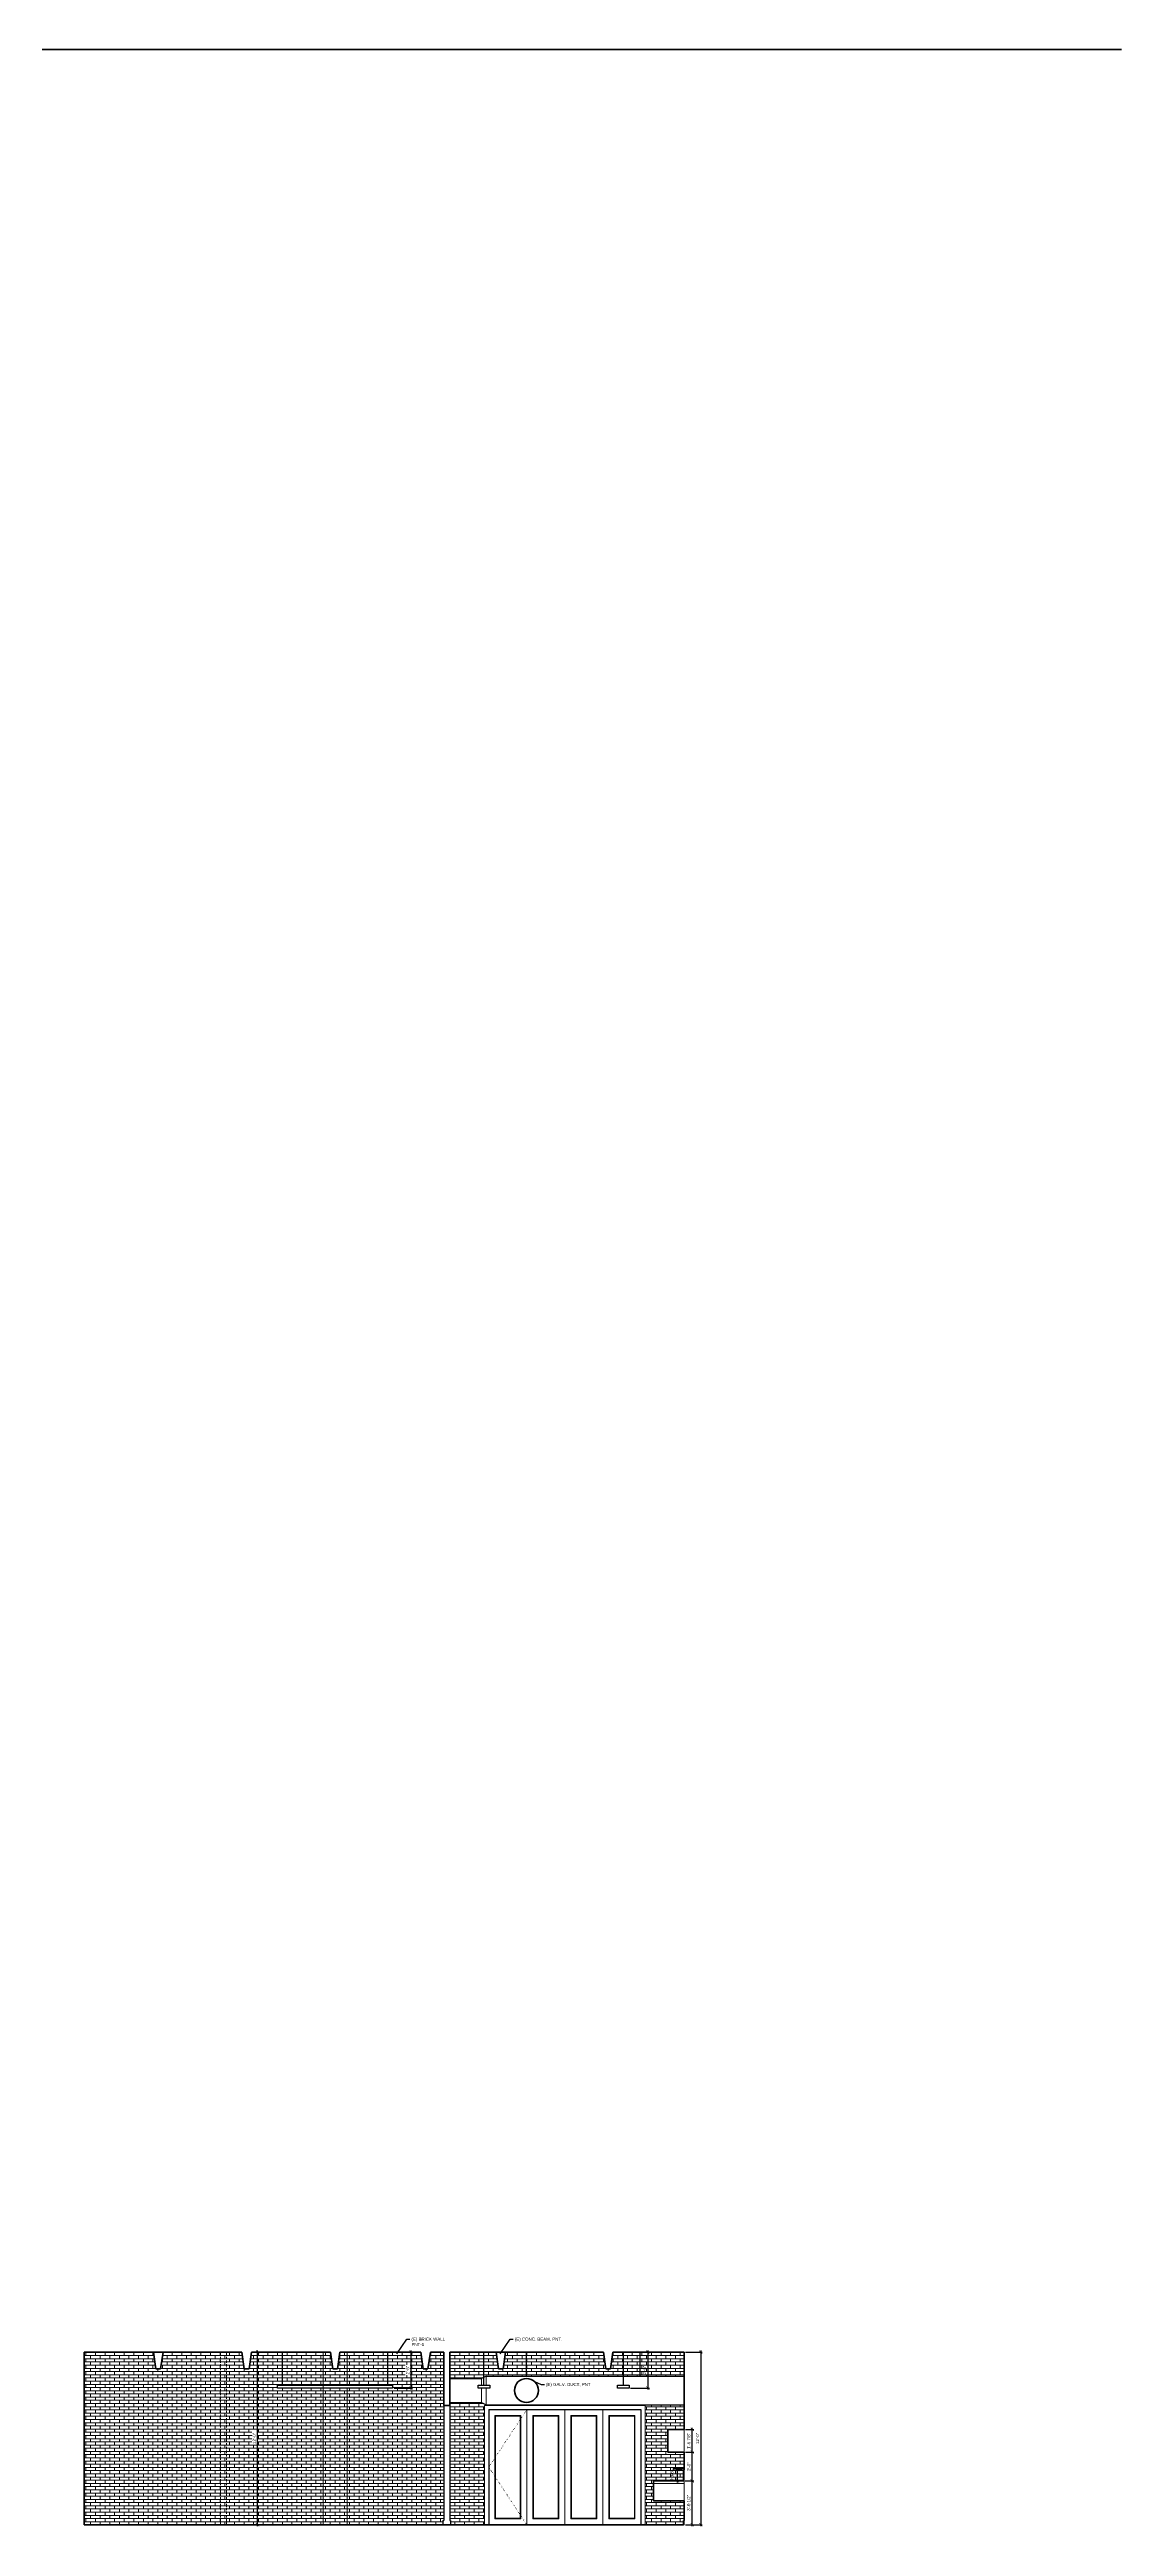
# Model space of a CAD drawing. Header units: inches. Extents: x -3027 to 6920, y -6604 to 320.
# Drawn here: x 3963 to 4858, y -5401 to -3335 of the extents above; entities that cross this region are included whole.
import ezdxf
from ezdxf import colors
from ezdxf.entities.mleader import LeaderData, LeaderLine
from ezdxf.math import Vec2, Vec3

# ---------------------------------------------------------------- set-up
doc = ezdxf.new("R2010")
doc.units = ezdxf.units.IN
doc.header["$LTSCALE"] = 4
doc.header["$MEASUREMENT"] = 0
doc.header["$PDMODE"] = 35
doc.header["$PDSIZE"] = -5
doc.linetypes.add('DASHED', pattern=[0.75, 0.5, -0.25])
doc.linetypes.add('DOT', pattern=[0.25, 0, -0.25])
doc.layers.get('0').update_dxf_attribs({"linetype": 'CONTINUOUS'})
doc.layers.get('Defpoints').update_dxf_attribs({"linetype": 'CONTINUOUS'})
for name, color, linetype, lineweight in [('A-ELEV-2', 5, 'CONTINUOUS', 25), ('A-ELEV-3', 8, 'CONTINUOUS', 15), ('A-ELEV-BYND', 9, 'DASHED', 9), ('A-ELEV-CUT', 3, 'CONTINUOUS', 50), ('A-ELEV-GHOST', 8, 'DOT', 15), ('A-ELEV-HTCH', 40, 'CONTINUOUS', 9), ('A-NOTE-DIM', 8, 'CONTINUOUS', 15), ('A-NOTE-REF', 8, 'CONTINUOUS', 15)]:
    doc.layers.add(name, color=color, linetype=linetype, lineweight=lineweight)
doc.layers.add('A-NOTE-DIM-3_8', color=8, linetype='CONTINUOUS')
doc.styles.add('3_8SM', font='swisse.ttf', dxfattribs={"width": 0.9, "height": 2.666667})
doc.styles.add('ANNOT-SM', font='swisse.ttf', dxfattribs={"width": 0.9, "height": 0.078125})
doc.dimstyles.new('DIM3_8', dxfattribs={"dimtxt": 2.666667, "dimasz": 2.666667, "dimexe": 1.333333, "dimexo": 1.333333, "dimgap": 1.333333, "dimtad": 1, "dimdec": 4, "dimzin": 11, "dimdsep": 46, "dimlunit": 4, "dimtxsty": '3_8SM', "dimblk": 'ARCHTICK', "dimblk1": 'ARCHTICK', "dimblk2": 'ARCHTICK', "dimsah": 1, "dimcen": 2.666667, "dimdle": 1.333333, "dimclrd": 8, "dimclre": 8, "dimclrt": 8, "dimadec": 0, "dimazin": 0, "dimtfac": 4, "dimtdec": 4, "dimtofl": 0, "dimtmove": 2, "dimatfit": 3, "dimfxl": 1, "dimfrac": 2, "dimtzin": 0, "dimarcsym": 0})
doc.dimstyles.new('DIM3_8$7', dxfattribs={"dimtxt": 2.666667, "dimasz": 2.666667, "dimexe": 1.333333, "dimexo": 1.333333, "dimgap": 1.333333, "dimtad": 0, "dimdec": 4, "dimzin": 11, "dimdsep": 46, "dimlunit": 4, "dimtxsty": '3_8SM', "dimblk": 'ARCHTICK', "dimcen": 2.666667, "dimdle": 1.333333, "dimclrd": 8, "dimclre": 8, "dimclrt": 8, "dimadec": 0, "dimazin": 0, "dimtfac": 4, "dimtdec": 4, "dimtofl": 0, "dimtmove": 1, "dimatfit": 3, "dimfxl": 1, "dimfrac": 2, "dimtzin": 0, "dimarcsym": 0})
pattern_1 = [(0, (4001.7444, -4314.7728), (0, 2.667), []), (90, (4001.7444, -4314.7728), (-4, 2.667), [2.667, -2.667])]

# ---------------------------------------------------------------- blocks, each defined once
blk = doc.blocks.new('A$C6AF20732')
at = {"layer": 'A-ELEV-CUT'}
for p, q in [((-2, -14), (-4, 0)), ((-2, -14), (2, -14)), ((2, -14), (4, 0))]:
    blk.add_line(p, q, dxfattribs=at)
blk = doc.blocks.new('_ARCHTICK')
at = {"color": 0, "linetype": 'ByBlock', "const_width": 0.15}
blk.add_lwpolyline([(-0.5, -0.5), (0.5, 0.5)], dxfattribs=at)
blk = doc.blocks.new('*D107')
at = {"layer": 'A-NOTE-DIM', "color": 8, "lineweight": -2, "transparency": 16777216}
for p, q in [((4493.8, -5363.5), (4501.1, -5363.5)), ((4499.8, -5401.3), (4499.8, -5362.2)), ((4494.3, -5400), (4501.1, -5400))]:
    blk.add_line(p, q, dxfattribs=at)
at = {"layer": 'Defpoints', "color": 0, "transparency": 16777216}
for p in [(4492.5, -5363.5), (4499.8, -5363.5), (4493, -5400)]:
    blk.add_point(p, dxfattribs=at)
at = {"layer": 'A-NOTE-DIM', "color": 8, "lineweight": -2, "transparency": 16777216, "xscale": 2.666666666666667, "yscale": 2.666666666666667, "zscale": 2.666666666666667}
for p, rotation in [((4499.8, -5363.5), 90), ((4499.8, -5400), 270)]:
    blk.add_blockref('_ARCHTICK', p, dxfattribs=dict(at, rotation=rotation))
at = {"layer": 'A-NOTE-DIM', "color": 8, "transparency": 16777216, "insert": (4496.9, -5381.7), "char_height": 2.67, "attachment_point": 5, "rotation": 90, "style": '3_8SM'}
blk.add_mtext('3\'-0 1/2" ', dxfattribs=at)
blk = doc.blocks.new('*D108')
at = {"layer": 'A-NOTE-DIM', "color": 8, "lineweight": -2, "transparency": 16777216}
for p, q in [((4494.3, -5339.5), (4501.1, -5339.5)), ((4499.8, -5364.8), (4499.8, -5338.2)), ((4493.8, -5363.5), (4501.1, -5363.5))]:
    blk.add_line(p, q, dxfattribs=at)
at = {"layer": 'Defpoints', "color": 0, "transparency": 16777216}
for p in [(4493, -5339.5), (4499.8, -5339.5), (4492.5, -5363.5)]:
    blk.add_point(p, dxfattribs=at)
at = {"layer": 'A-NOTE-DIM', "color": 8, "lineweight": -2, "transparency": 16777216, "xscale": 2.666666666666667, "yscale": 2.666666666666667, "zscale": 2.666666666666667}
for p, rotation in [((4499.8, -5339.5), 90), ((4499.8, -5363.5), 270)]:
    blk.add_blockref('_ARCHTICK', p, dxfattribs=dict(at, rotation=rotation))
at = {"layer": 'A-NOTE-DIM', "color": 8, "transparency": 16777216, "insert": (4497.1, -5351.5), "char_height": 2.67, "attachment_point": 5, "rotation": 90, "style": '3_8SM'}
blk.add_mtext('2\'-0" ', dxfattribs=at)
blk = doc.blocks.new('*D109')
at = {"layer": 'A-NOTE-DIM', "color": 8, "lineweight": -2, "transparency": 16777216}
for p, q in [((4494.3, -5320.6), (4501.1, -5320.6)), ((4499.8, -5340.8), (4499.8, -5319.3)), ((4494.3, -5339.5), (4501.1, -5339.5))]:
    blk.add_line(p, q, dxfattribs=at)
at = {"layer": 'Defpoints', "color": 0, "transparency": 16777216}
for p in [(4493, -5320.6), (4499.8, -5320.6), (4493, -5339.5)]:
    blk.add_point(p, dxfattribs=at)
at = {"layer": 'A-NOTE-DIM', "color": 8, "lineweight": -2, "transparency": 16777216, "xscale": 2.666666666666667, "yscale": 2.666666666666667, "zscale": 2.666666666666667}
for p, rotation in [((4499.8, -5320.6), 90), ((4499.8, -5339.5), 270)]:
    blk.add_blockref('_ARCHTICK', p, dxfattribs=dict(at, rotation=rotation))
at = {"layer": 'A-NOTE-DIM', "color": 8, "transparency": 16777216, "insert": (4496.9, -5330.1), "char_height": 2.67, "attachment_point": 5, "rotation": 90, "style": '3_8SM'}
blk.add_mtext('1\'-6 7/8" ', dxfattribs=at)
blk = doc.blocks.new('*D110')
at = {"layer": 'A-NOTE-DIM', "color": 8, "lineweight": -2, "transparency": 16777216}
for p, q in [((4491.2, -5354.1), (4486.3, -5354.1)), ((4491.2, -5363.5), (4486.3, -5363.5)), ((4487.6, -5364.8), (4487.6, -5352.8))]:
    blk.add_line(p, q, dxfattribs=at)
at = {"layer": 'Defpoints', "color": 0, "transparency": 16777216}
for p in [(4487.6, -5354.1), (4492.5, -5354.1), (4492.5, -5363.5)]:
    blk.add_point(p, dxfattribs=at)
at = {"layer": 'A-NOTE-DIM', "color": 8, "lineweight": -2, "transparency": 16777216, "xscale": 2.666666666666667, "yscale": 2.666666666666667, "zscale": 2.666666666666667}
for p, rotation in [((4487.6, -5354.1), 90), ((4487.6, -5363.5), 270)]:
    blk.add_blockref('_ARCHTICK', p, dxfattribs=dict(at, rotation=rotation))
at = {"layer": 'A-NOTE-DIM', "color": 8, "transparency": 16777216, "insert": (4482.7, -5358.8), "char_height": 2.67, "attachment_point": 5, "rotation": 90, "style": '3_8SM'}
blk.add_mtext('9 3/8" ', dxfattribs=at)
blk = doc.blocks.new('*D111')
at = {"layer": 'A-NOTE-DIM', "color": 8, "lineweight": -2, "transparency": 16777216}
for p, q in [((4142.4, -5256), (4135.7, -5256)), ((4137, -5401.3), (4137, -5254.7)), ((4137.9, -5400), (4138.4, -5400))]:
    blk.add_line(p, q, dxfattribs=at)
at = {"layer": 'Defpoints', "color": 0, "transparency": 16777216}
for p in [(4137, -5256), (4143.7, -5256), (4136.6, -5400)]:
    blk.add_point(p, dxfattribs=at)
at = {"layer": 'A-NOTE-DIM', "color": 8, "lineweight": -2, "transparency": 16777216, "xscale": 2.666666666666667, "yscale": 2.666666666666667, "zscale": 2.666666666666667}
for p, rotation in [((4137, -5256), 90), ((4137, -5400), 270)]:
    blk.add_blockref('_ARCHTICK', p, dxfattribs=dict(at, rotation=rotation))
at = {"layer": 'A-NOTE-DIM', "color": 8, "transparency": 16777216, "insert": (4134.3, -5328), "char_height": 2.67, "attachment_point": 5, "rotation": 90, "style": '3_8SM'}
blk.add_mtext('12\'-0" ', dxfattribs=at)
blk = doc.blocks.new('*D112')
at = {"layer": 'A-NOTE-DIM', "color": 8, "lineweight": -2, "transparency": 16777216}
for p, q in [((4247.1, -5256), (4266.3, -5256)), ((4265, -5254.7), (4265, -5287.3)), ((4251.1, -5286), (4266.3, -5286))]:
    blk.add_line(p, q, dxfattribs=at)
at = {"layer": 'Defpoints', "color": 0, "transparency": 16777216}
for p in [(4245.8, -5256), (4249.8, -5286), (4265, -5286)]:
    blk.add_point(p, dxfattribs=at)
at = {"layer": 'A-NOTE-DIM', "color": 8, "lineweight": -2, "transparency": 16777216, "xscale": 2.666666666666667, "yscale": 2.666666666666667, "zscale": 2.666666666666667}
for p, rotation in [((4265, -5256), 90), ((4265, -5286), 270)]:
    blk.add_blockref('_ARCHTICK', p, dxfattribs=dict(at, rotation=rotation))
at = {"layer": 'A-NOTE-DIM', "color": 8, "transparency": 16777216, "insert": (4262.3, -5271), "char_height": 2.67, "attachment_point": 5, "rotation": 90, "style": '3_8SM'}
blk.add_mtext('2\'-6" ', dxfattribs=at)
blk = doc.blocks.new('*D113')
at = {"layer": 'A-NOTE-DIM', "color": 8, "lineweight": -2, "transparency": 16777216}
for p, q in [((4443.7, -5256), (4464.1, -5256)), ((4462.7, -5254.7), (4462.7, -5287.3)), ((4448.4, -5286), (4464.1, -5286))]:
    blk.add_line(p, q, dxfattribs=at)
at = {"layer": 'Defpoints', "color": 0, "transparency": 16777216}
for p in [(4442.3, -5256), (4447.1, -5286), (4462.7, -5286)]:
    blk.add_point(p, dxfattribs=at)
at = {"layer": 'A-NOTE-DIM', "color": 8, "lineweight": -2, "transparency": 16777216, "xscale": 2.666666666666667, "yscale": 2.666666666666667, "zscale": 2.666666666666667}
for p, rotation in [((4462.7, -5256), 90), ((4462.7, -5286), 270)]:
    blk.add_blockref('_ARCHTICK', p, dxfattribs=dict(at, rotation=rotation))
at = {"layer": 'A-NOTE-DIM', "color": 8, "transparency": 16777216, "insert": (4460, -5271), "char_height": 2.67, "attachment_point": 5, "rotation": 90, "style": '3_8SM'}
blk.add_mtext('2\'-6" ', dxfattribs=at)
blk = doc.blocks.new('*D114')
at = {"layer": 'A-NOTE-DIM', "color": 8, "lineweight": -2, "transparency": 16777216}
for p, q in [((4494.3, -5256), (4508.2, -5256)), ((4506.9, -5254.7), (4506.9, -5401.3)), ((4495.7, -5400), (4508.2, -5400))]:
    blk.add_line(p, q, dxfattribs=at)
at = {"layer": 'Defpoints', "color": 0, "transparency": 16777216}
for p in [(4493, -5256), (4494.3, -5400), (4506.9, -5400)]:
    blk.add_point(p, dxfattribs=at)
at = {"layer": 'A-NOTE-DIM', "color": 8, "lineweight": -2, "transparency": 16777216, "xscale": 2.666666666666667, "yscale": 2.666666666666667, "zscale": 2.666666666666667}
for p, rotation in [((4506.9, -5256), 90), ((4506.9, -5400), 270)]:
    blk.add_blockref('_ARCHTICK', p, dxfattribs=dict(at, rotation=rotation))
at = {"layer": 'A-NOTE-DIM', "color": 8, "transparency": 16777216, "insert": (4504.2, -5328), "char_height": 2.67, "attachment_point": 5, "rotation": 90, "style": '3_8SM'}
blk.add_mtext('12\'-0" ', dxfattribs=at)

msp = doc.modelspace()

# ---------------------------------------------------------------- hatches: boundary and pattern name
at = {"layer": 'A-ELEV-HTCH'}
h = msp.add_hatch(dxfattribs=at)
h.set_pattern_fill('AR-BRSTD', color=256, style=0)
h.set_pattern_definition(pattern_1)
h.paths.add_polyline_path([(4292.45203, -5300), (4292.45203, -5256), (4281.27406, -5256), (4279.27406, -5270), (4275.27406, -5270), (4273.27406, -5256), (4245.79256, -5256), (4245.79256, -5283.5), (4249.79256, -5283.5), (4249.79256, -5286), (4191.79256, -5286), (4191.79256, -5400), (4291.70203, -5400), (4291.70203, -5396.5), (4292.45203, -5396.5)])
h.paths.add_polyline_path([(4211.79256, -5256), (4205.79256, -5256), (4203.79256, -5270), (4199.79256, -5270), (4197.79256, -5256), (4191.79256, -5256), (4191.79256, -5283.5), (4211.79256, -5283.5)], flags=17)
h.paths.add_polyline_path([(4191.79256, -5286), (4153.79256, -5286), (4153.79256, -5283.5), (4157.79256, -5283.5), (4157.79256, -5256), (4131.97072, -5256), (4129.97072, -5270), (4125.97072, -5270), (4123.97072, -5256), (4111.13309, -5256), (4111.13309, -5400), (4191.79256, -5400)])
h.paths.add_polyline_path([(4106.13309, -5256), (4058.14889, -5256), (4056.14889, -5270), (4053.45203, -5270), (4053.45203, -5283.5), (4058.20203, -5283.5), (4058.20203, -5283.79357), (4048.70203, -5283.79357), (4048.70203, -5283.5), (4053.45203, -5283.5), (4053.45203, -5270), (4052.14889, -5270), (4050.14889, -5256), (3992.45203, -5256), (3992.45203, -5400), (4106.13309, -5400)])
h.paths.add_polyline_path([(4111.13309, -5256), (4106.13309, -5256), (4106.13309, -5400), (4111.13309, -5400)])
h.paths.add_polyline_path([(4260.21414, -5275.2618), (4260.21414, -5266.7382), (4264.28807, -5266.7382), (4264.28807, -5275.2618)], flags=16)
h.paths.add_polyline_path([(4132.30415, -5333.28005), (4132.30415, -5322.71995), (4136.37447, -5322.71995), (4136.37447, -5333.28005)], flags=16)
h = msp.add_hatch(dxfattribs=at)
h.set_pattern_fill('AR-BRSTD', color=256, style=0)
h.set_pattern_definition(pattern_1)
h.paths.add_polyline_path([(4191.79256, -5256), (4157.79256, -5256), (4157.79256, -5283.5), (4191.79256, -5283.5)])
h.paths.add_polyline_path([(4245.79256, -5256), (4211.79256, -5256), (4211.79256, -5283.5), (4245.79256, -5283.5)])
h = msp.add_hatch(dxfattribs=at)
h.set_pattern_fill('AR-BRSTD', color=256, style=0)
h.set_pattern_definition(pattern_1)
h.paths.add_polyline_path([(4326.01846, -5256), (4297.45203, -5256), (4297.45203, -5278), (4323.93171, -5278), (4326.01846, -5276.95662)])
h.paths.add_polyline_path([(4361.45726, -5256), (4344.05259, -5256), (4342.05259, -5270), (4338.05259, -5270), (4336.05259, -5256), (4326.01846, -5256), (4326.01846, -5276.95662), (4327.93171, -5276), (4361.45726, -5276)])
h.paths.add_polyline_path([(4425.62367, -5256), (4361.45726, -5256), (4361.45726, -5276), (4442.32215, -5276), (4442.32215, -5256), (4433.62367, -5256), (4431.62367, -5270), (4427.62367, -5270)])
h.paths.add_polyline_path([(4493, -5256), (4456.29962, -5256), (4456.29962, -5276), (4493, -5276)])
h.paths.add_polyline_path([(4456.29962, -5256), (4442.32215, -5256), (4442.32215, -5276), (4456.29962, -5276)])
h.paths.add_polyline_path([(4493, -5300), (4327.93171, -5300), (4323.93171, -5298), (4322.01846, -5298), (4297.45203, -5298), (4297.45203, -5300.5), (4297.45203, -5396.5), (4297.95203, -5396.5), (4297.95203, -5400), (4326.5, -5400), (4326.5, -5300.5), (4460.5, -5300.5), (4460.5, -5400), (4492.5, -5400), (4492.5, -5396.5), (4493, -5396.5), (4493, -5380), (4467.5, -5380), (4467.5, -5365), (4466.5, -5365), (4466.5, -5363.5), (4492.5, -5363.5), (4492.5, -5354.125), (4484, -5354.125), (4484, -5353.125), (4493, -5353.125), (4493, -5339.5), (4479.5, -5339.5), (4479.5, -5320.625), (4493, -5320.625)])
h.paths.add_polyline_path([(4480.53269, -5364.18261), (4480.53269, -5353.44239), (4484.94558, -5353.44239), (4484.94558, -5364.18261)], flags=25)

# ---------------------------------------------------------------- linework, layer by layer
at = {"layer": 'A-ELEV-2'}
for p, q in [((4157.79256, -5284), (4157.79256, -5256)), ((4245.79256, -5284), (4245.79256, -5256)), ((4326.01846, -5283.5), (4326.01846, -5256)), ((4361.45726, -5276), (4361.45726, -5256)), ((4442.32215, -5283.5), (4442.32215, -5256)), ((4456.29962, -5276), (4456.29962, -5256)), ((4297.45203, -5278), (4323.93171, -5278)), ((4327.93171, -5276), (4323.93171, -5278)), ((4327.93171, -5276), (4493, -5276)), ((4292.45203, -5300), (4292.45203, -5396.5)), ((4297.45203, -5298), (4323.93171, -5298)), ((4297.45203, -5300), (4297.45203, -5396.5)), ((4323.93171, -5298), (4327.93171, -5300)), ((4327.93171, -5300), (4493, -5300)), ((4330, -5304), (4330, -5400)), ((4330, -5304), (4457, -5304)), ((4457, -5304), (4457, -5400)), ((4291.70203, -5396.5), (4291.70203, -5400)), ((4291.70203, -5396.5), (4292.45203, -5396.5)), ((4297.45203, -5396.5), (4298.20203, -5396.5)), ((4298.20203, -5396.5), (4298.20203, -5400))]:
    msp.add_line(p, q, dxfattribs=at)
for points in [[(4153.79256, -5283.5), (4249.79256, -5283.5), (4249.79256, -5286), (4153.79256, -5286)], [(4321.26846, -5283.5), (4330.76846, -5283.5), (4330.76846, -5286), (4321.26846, -5286)], [(4437.57215, -5283.5), (4447.07215, -5283.5), (4447.07215, -5286), (4437.57215, -5286)]]:
    msp.add_lwpolyline(points, close=True, dxfattribs=at)
at = {"layer": 'A-ELEV-3'}
for p, q in [((4191.79256, -5256), (4191.79256, -5400)), ((4211.79256, -5256), (4211.79256, -5284)), ((4211.79256, -5286.5), (4211.79256, -5400)), ((4323.93171, -5278), (4323.93171, -5283.5)), ((4323.93171, -5286), (4323.93171, -5298)), ((4327.93171, -5276), (4327.93171, -5283.5)), ((4327.93171, -5286), (4327.93171, -5300)), ((4326.5, -5300.5), (4326.5, -5400)), ((4326.5, -5300.5), (4460.5, -5300.5)), ((4327.93171, -5298), (4327.93171, -5300)), ((4460.5, -5300.5), (4460.5, -5400)), ((4493, -5339.5), (4493, -5320.625)), ((4492.5, -5365.5), (4467.5, -5365.5)), ((4493, -5380), (4493, -5354.125)), ((4297.95203, -5400), (4297.45203, -5400)), ((4492.5, -5400), (4493, -5400)), ((4493, -5396.5), (4493, -5400))]:
    msp.add_line(p, q, dxfattribs=at)
for points in [[(4330, -5304), (4361.75, -5304), (4361.75, -5400), (4330, -5400)], [(4335, -5309), (4356.75, -5309), (4356.75, -5395), (4335, -5395)], [(4335.5, -5309.5), (4356.25, -5309.5), (4356.25, -5394.5), (4335.5, -5394.5)], [(4361.75, -5304), (4393.5, -5304), (4393.5, -5400), (4361.75, -5400)], [(4366.75, -5309), (4388.5, -5309), (4388.5, -5395), (4366.75, -5395)], [(4367.25, -5309.5), (4388, -5309.5), (4388, -5394.5), (4367.25, -5394.5)], [(4393.5, -5304), (4425.25, -5304), (4425.25, -5400), (4393.5, -5400)], [(4398.5, -5309), (4420.25, -5309), (4420.25, -5395), (4398.5, -5395)], [(4399, -5309.5), (4419.75, -5309.5), (4419.75, -5394.5), (4399, -5394.5)], [(4425.25, -5304), (4457, -5304), (4457, -5400), (4425.25, -5400)], [(4430.25, -5309), (4452, -5309), (4452, -5395), (4430.25, -5395)], [(4430.75, -5309.5), (4451.5, -5309.5), (4451.5, -5394.5), (4430.75, -5394.5)], [(4493, -5354.125), (4484, -5354.125), (4484, -5353.125), (4493, -5353.125)]]:
    msp.add_lwpolyline(points, close=True, dxfattribs=at)
at = {"layer": 'A-ELEV-BYND'}
for p, q in [((4106.13309, -5400), (4106.13309, -5256)), ((4111.13309, -5400), (4111.13309, -5256))]:
    msp.add_line(p, q, dxfattribs=at)
at = {"layer": 'A-ELEV-CUT'}
for p, q in [((-1381.1, -3334.85), (4858.025, -3334.85)), ((3992.45203, -5256), (4123.97072, -5256)), ((3992.45203, -5400), (3992.45203, -5256)), ((4131.97072, -5256), (4197.79256, -5256)), ((4205.79256, -5256), (4273.27406, -5256)), ((4281.27406, -5256), (4292.45203, -5256)), ((4292.45203, -5300.5), (4292.45203, -5256)), ((4297.45203, -5300.5), (4297.45203, -5256)), ((4297.45203, -5256), (4367.48217, -5256)), ((4336.05259, -5256), (4297.45203, -5256)), ((4425.62367, -5256), (4344.05259, -5256)), ((4493, -5256), (4433.62367, -5256)), ((4493, -5320.625), (4493, -5256)), ((4297.45203, -5300.5), (4292.45203, -5300.5)), ((4479.5, -5339.5), (4479.5, -5320.625)), ((4493, -5320.625), (4479.5, -5320.625)), ((4493, -5339.5), (4479.5, -5339.5)), ((4493, -5354.125), (4493, -5339.5)), ((4467.5, -5380), (4467.5, -5363.5)), ((4492.5, -5363.5), (4467.5, -5363.5)), ((4492.5, -5363.5), (4492.5, -5354.125)), ((4493, -5354.125), (4492.5, -5354.125)), ((4493, -5380), (4467.5, -5380)), ((4493, -5396.5), (4493, -5380)), ((4297.95203, -5400), (3992.45203, -5400)), ((4492.5, -5400), (4297.95203, -5400)), ((4493, -5396.5), (4492.5, -5396.5)), ((4492.5, -5400), (4492.5, -5396.5))]:
    msp.add_line(p, q, dxfattribs=at)
msp.add_circle((4361.45726, -5288), 10, dxfattribs=at)
at = {"layer": 'A-ELEV-GHOST'}
msp.add_lwpolyline([(4361.75, -5304), (4330, -5352), (4361.75, -5400)], dxfattribs=at)

# ---------------------------------------------------------------- block references
at = {"layer": 'A-ELEV-CUT', "xscale": -1}
for p in [(4054.14889, -5256), (4127.97072, -5256), (4201.79256, -5256), (4340.05259, -5256), (4429.62367, -5256)]:
    msp.add_blockref('A$C6AF20732', p, dxfattribs=at)
at = {"layer": 'A-ELEV-CUT'}
msp.add_blockref('A$C6AF20732', (4277.27406, -5256), dxfattribs=at)

# ---------------------------------------------------------------- texts
at = {"layer": 'A-NOTE-DIM-3_8', "char_height": 2.6666667, "width": 36, "attachment_point": 1, "style": '3_8SM'}
for s, insert in [('(E) BRICK WALL\\PPNT-1', (4265.50571, -5243.83907)), ('(E) CONC. BEAM, PNT.', (4351.79382, -5243.83907)), ('(E) GALV. DUCT, PNT', (4377.74084, -5281.68699))]:
    msp.add_mtext(s, dxfattribs=dict(at, insert=insert))

# ---------------------------------------------------------------- dimensions: what is measured, and where the dimension line sits
at = {"layer": 'A-NOTE-DIM'}
for base, p1, p2, picture, middle in [((4137.04113, -5256), (4136.59768, -5400), (4143.69275, -5256), '*D111', (4134.33931, -5328)), ((4264.95473, -5286), (4245.79256, -5256), (4249.79256, -5286), '*D112', (4262.2511, -5271)), ((4462.73424, -5286), (4442.32215, -5256), (4447.07215, -5286), '*D113', (4460.03061, -5271)), ((4506.89097, -5400), (4493, -5256), (4494.33333, -5400), '*D114', (4504.18914, -5328)), ((4499.81234, -5320.625), (4493, -5339.5), (4493, -5320.625), '*D109', (4496.93923, -5330.0625)), ((4499.81234, -5339.5), (4492.5, -5363.5), (4493, -5339.5), '*D108', (4497.11051, -5351.5)), ((4487.61225, -5354.125), (4492.5, -5363.5), (4492.5, -5354.125), '*D110', (4482.73913, -5358.8125)), ((4499.81234, -5363.5), (4493, -5400), (4492.5, -5363.5), '*D107', (4496.93923, -5381.75))]:
    dim = msp.add_linear_dim(base=base, p1=p1, p2=p2, angle=90, dimstyle='DIM3_8', override={"dimpost": ' '}, dxfattribs=at)
    dim.commit()
    dim.dimension.update_dxf_attribs({"geometry": picture, "text_midpoint": middle})

# ---------------------------------------------------------------- leaders
at = {"layer": 'A-NOTE-DIM-3_8', "annotation_type": 0, "has_hookline": 1, "hookline_direction": 0}
for points, text_width in [([(4253.32009, -5257.56597), (4261.50571, -5245.1724), (4264.17237, -5245.1724)], 28.47708), ([(4339.60821, -5257.56597), (4347.79382, -5245.1724), (4350.46049, -5245.1724)], 30.67424), ([(4368.0848, -5280.51162), (4373.74084, -5283.02032), (4376.40751, -5283.02032)], 28.82272)]:
    msp.add_leader(points, dimstyle='DIM3_8$7', override={"dimgap": 1.333333, "dimtad": 0}, dxfattribs=dict(at, text_width=text_width))
at = {"layer": 'A-NOTE-REF'}
ml = msp.add_multileader_mtext('Standard', dxfattribs=at)
ml.set_content('(E) MECH DUCT', color=256, style='ANNOT-SM')
ml.set_leader_properties()
ml.build(insert=Vec2(0, 0))
ml.multileader.update_dxf_attribs({"dogleg_length": 0.09375, "arrow_head_size": 3, "scale": 32})
ctx = ml.context
ctx.base_point, ctx.scale, ctx.char_height, ctx.arrow_head_size, ctx.plane_origin = Vec3(2849.46394, -3808.27882), 32, 2.5, 3, Vec3(2844.97365, -3815.90382)
notes = []
notes.append((ctx, [(0, (1, 1, 0), (2846.46394, -3808.27882), (1, 0), 3, [(0, [(2841.74905, -3791.99067)], 0, [])])]))
ctx.mtext.insert, ctx.mtext.width, ctx.mtext.flow_direction = Vec3(2851.46394, -3806.70005), 36.6376788, 5
ml = msp.add_multileader_mtext('Standard', dxfattribs=at)
ml.set_content('F6 PENDANT FIXTURE', color=256, style='ANNOT-SM')
ml.set_leader_properties()
ml.build(insert=Vec2(0, 0))
ml.multileader.update_dxf_attribs({"dogleg_length": 0.09375, "arrow_head_size": 3, "scale": 32})
ctx = ml.context
ctx.base_point, ctx.scale, ctx.char_height, ctx.arrow_head_size, ctx.plane_origin = Vec3(2849.46394, -3834.77758), 32, 2.5, 3, Vec3(2844.97365, -3842.40258)
notes.append((ctx, [(0, (1, 1, 0), (2846.46394, -3834.77758), (1, 0), 3, [(0, [(2775.562, -3827)], 0, [])])]))
ctx.mtext.insert, ctx.mtext.width, ctx.mtext.flow_direction = Vec3(2851.46394, -3833.49462), 36.6376788, 5
ml = msp.add_multileader_mtext('Standard', dxfattribs=at)
ml.set_content('ARTWORK BEYOND', color=256, style='ANNOT-SM')
ml.set_leader_properties()
ml.build(insert=Vec2(0, 0))
ml.multileader.update_dxf_attribs({"dogleg_length": 0.09375, "arrow_head_size": 3, "scale": 32})
ctx = ml.context
ctx.base_point, ctx.scale, ctx.char_height, ctx.arrow_head_size, ctx.plane_origin = Vec3(2849.46394, -3851.19175), 32, 2.5, 3, Vec3(2844.97365, -3852.21569)
notes.append((ctx, [(0, (1, 1, 0), (2846.46394, -3851.19175), (1, 0), 3, [(0, [(2821.562, -3842.1997)], 0, [])])]))
ctx.mtext.insert, ctx.mtext.width, ctx.mtext.flow_direction = Vec3(2851.46394, -3849.90879), 36.6376788, 5
ml = msp.add_multileader_mtext('Standard', dxfattribs=at)
ml.set_content('CANTED WALL', color=256, style='ANNOT-SM')
ml.set_leader_properties()
ml.build(insert=Vec2(0, 0))
ml.multileader.update_dxf_attribs({"dogleg_length": 0.09375, "arrow_head_size": 3, "scale": 32})
ctx = ml.context
ctx.base_point, ctx.scale, ctx.char_height, ctx.arrow_head_size, ctx.plane_origin = Vec3(2926.56544, -4344.54045), 32, 2.5, 3, Vec3(2892.42682, -4356.82302)
notes.append((ctx, [(0, (1, 1, 0), (2923.56544, -4344.54045), (1, 0), 3, [(0, [(2906.42014, -4365.5)], 0, [])])]))
ctx.mtext.insert, ctx.mtext.width, ctx.mtext.flow_direction = Vec3(2928.56544, -4343.25748), 38.6539583, 5
ml = msp.add_multileader_mtext('Standard', dxfattribs=at)
ml.set_content('BEAM', color=256, style='ANNOT-SM')
ml.set_leader_properties()
ml.build(insert=Vec2(0, 0))
ml.multileader.update_dxf_attribs({"dogleg_length": 0.09375, "arrow_head_size": 3, "scale": 32})
ctx = ml.context
ctx.base_point, ctx.scale, ctx.char_height, ctx.arrow_head_size, ctx.plane_origin = Vec3(2926.72501, -4349.19802), 32, 2.5, 3, Vec3(2912.15021, -4356.82302)
notes.append((ctx, [(0, (1, 1, 0), (2923.72501, -4349.19802), (1, 0), 3, [(0, [(2915.2502, -4365.5)], 0, [])])]))
ctx.mtext.insert, ctx.mtext.width, ctx.mtext.flow_direction = Vec3(2928.72501, -4347.94802), 38.6539583, 5
ml = msp.add_multileader_mtext('Standard', dxfattribs=at)
ml.set_content('CASED OPENING', color=256, style='ANNOT-SM')
ml.set_leader_properties()
ml.build(insert=Vec2(0, 0))
ml.multileader.update_dxf_attribs({"dogleg_length": 0.09375, "arrow_head_size": 3, "scale": 32})
ctx = ml.context
ctx.base_point, ctx.scale, ctx.char_height, ctx.arrow_head_size, ctx.plane_origin = Vec3(3010.01839, -4360.4042), 32, 2.5, 3, Vec3(2995.44359, -4368.0292)
notes.append((ctx, [(0, (1, 1, 0), (3007.01839, -4360.4042), (1, 0), 3, [(0, [(2993.5002, -4364.33631)], 0, [])])]))
ctx.mtext.insert, ctx.mtext.width, ctx.mtext.flow_direction = Vec3(3012.01839, -4359.12123), 38.6539583, 5
ml = msp.add_multileader_mtext('Standard', dxfattribs=at)
ml.set_content('BEAM BEHIND', color=256, style='ANNOT-SM')
ml.set_leader_properties()
ml.build(insert=Vec2(0, 0))
ml.multileader.update_dxf_attribs({"dogleg_length": 0.09375, "arrow_head_size": 3, "scale": 32})
ctx = ml.context
ctx.base_point, ctx.scale, ctx.char_height, ctx.arrow_head_size, ctx.plane_origin = Vec3(3010.01839, -4366.72091), 32, 2.5, 3, Vec3(2995.44359, -4374.34591)
notes.append((ctx, [(0, (1, 1, 0), (3007.01839, -4366.72091), (1, 0), 3, [(0, [(2985.25167, -4370)], 0, [])])]))
ctx.mtext.insert, ctx.mtext.width, ctx.mtext.flow_direction = Vec3(3012.01839, -4365.47006), 38.6539583, 5
ml = msp.add_multileader_mtext('Standard', dxfattribs=at)
ml.set_content('PAINTED CABINET DOOR', color=256, style='ANNOT-SM')
ml.set_leader_properties()
ml.build(insert=Vec2(0, 0))
ml.multileader.update_dxf_attribs({"dogleg_length": 0.09375, "arrow_head_size": 3, "scale": 32})
ctx = ml.context
ctx.base_point, ctx.scale, ctx.char_height, ctx.arrow_head_size, ctx.plane_origin = Vec3(3010.01839, -4374.84108), 32, 2.5, 3, Vec3(2995.44359, -4379.18464)
notes.append((ctx, [(0, (1, 1, 0), (3007.01839, -4374.84108), (1, 0), 3, [(0, [(2993.5002, -4379.33586)], 0, [])])]))
ctx.mtext.insert, ctx.mtext.width, ctx.mtext.flow_direction = Vec3(3012.01839, -4373.55811), 38.6539583, 5
ml = msp.add_multileader_mtext('Standard', dxfattribs=at)
ml.set_content('SLIDING DOOR', color=256, style='ANNOT-SM')
ml.set_leader_properties()
ml.build(insert=Vec2(0, 0))
ml.multileader.update_dxf_attribs({"dogleg_length": 0.09375, "arrow_head_size": 3, "scale": 32})
ctx = ml.context
ctx.base_point, ctx.scale, ctx.char_height, ctx.arrow_head_size, ctx.plane_origin = Vec3(3010.01839, -4402.85835), 32, 2.5, 3, Vec3(2995.44359, -4410.48335)
notes.append((ctx, [(0, (1, 1, 0), (3007.01839, -4402.85835), (1, 0), 3, [(1, [(2991.0002, -4416), (2935.5002, -4416)], 0, [])])]))
ctx.mtext.insert, ctx.mtext.width, ctx.mtext.flow_direction = Vec3(3012.01839, -4401.57539), 38.6539583, 5
ml = msp.add_multileader_mtext('Standard', dxfattribs=at)
ml.set_content('PLATFORM', color=256, style='ANNOT-SM')
ml.set_leader_properties()
ml.build(insert=Vec2(0, 0))
ml.multileader.update_dxf_attribs({"dogleg_length": 0.09375, "arrow_head_size": 3, "scale": 32})
ctx = ml.context
ctx.base_point, ctx.scale, ctx.char_height, ctx.arrow_head_size, ctx.plane_origin = Vec3(3010.01839, -4386.21324), 32, 2.5, 3, Vec3(2995.44359, -4393.83824)
notes.append((ctx, [(0, (1, 1, 0), (3007.01839, -4386.21324), (1, 0), 3, [(0, [(2984.00417, -4398)], 0, [])])]))
ctx.mtext.insert, ctx.mtext.width, ctx.mtext.flow_direction = Vec3(3012.01839, -4384.93028), 38.6539583, 5
ml = msp.add_multileader_mtext('Standard', dxfattribs=at)
ml.set_content('RELOCATED INTERCOM SYSTEM', color=256, style='ANNOT-SM')
ml.set_leader_properties()
ml.build(insert=Vec2(0, 0))
ml.multileader.update_dxf_attribs({"dogleg_length": 0.09375, "arrow_head_size": 3, "scale": 32})
ctx = ml.context
ctx.base_point, ctx.scale, ctx.char_height, ctx.arrow_head_size, ctx.plane_origin = Vec3(2917.39875, -4506.8826), 32, 2.5, 3, Vec3(2912.38236, -4514.5076)
notes.append((ctx, [(0, (1, 1, 0), (2914.39875, -4506.8826), (1, 0), 3, [(0, [(2902.42828, -4460.50172)], 0, [])])]))
ctx.mtext.insert, ctx.mtext.width, ctx.mtext.flow_direction = Vec3(2919.39875, -4505.59964), 38.6539583, 5
ml = msp.add_multileader_mtext('Standard', dxfattribs=at)
ml.set_content('AV PANEL SIZE TBD', color=256, style='ANNOT-SM')
ml.set_leader_properties()
ml.build(insert=Vec2(0, 0))
ml.multileader.update_dxf_attribs({"dogleg_length": 0.09375, "arrow_head_size": 3, "scale": 32})
ctx = ml.context
ctx.base_point, ctx.scale, ctx.char_height, ctx.arrow_head_size, ctx.plane_origin = Vec3(2978.03123, -4512.53921), 32, 2.5, 3, Vec3(2963.45643, -4520.16421)
notes.append((ctx, [(0, (1, 1, 0), (2960.83289, -4512.53921), (1, 0), 17.19833, [(0, [(2947.71034, -4472.08348)], 0, [])])]))
ctx.mtext.insert, ctx.mtext.width, ctx.mtext.flow_direction = Vec3(2980.03123, -4511.25624), 38.6539583, 5
ml = msp.add_multileader_mtext('Standard', dxfattribs=at)
ml.set_content('SOUND INSULATION', color=256, style='ANNOT-SM')
ml.set_leader_properties()
ml.build(insert=Vec2(0, 0))
ml.multileader.update_dxf_attribs({"dogleg_length": 0.09375, "arrow_head_size": 3, "scale": 32})
ctx = ml.context
ctx.base_point, ctx.scale, ctx.char_height, ctx.arrow_head_size, ctx.plane_origin = Vec3(2978.03123, -4506.8826), 32, 2.5, 3, Vec3(2963.45643, -4514.5076)
notes.append((ctx, [(0, (1, 1, 0), (2975.03123, -4506.8826), (1, 0), 3, [(0, [(2964.5002, -4489.05064)], 0, [])])]))
ctx.mtext.insert, ctx.mtext.width, ctx.mtext.flow_direction = Vec3(2980.03123, -4505.59964), 38.6539583, 5
ml = msp.add_multileader_mtext('Standard', dxfattribs=at)
ml.set_content('STAIR CEILING MAINTAINED', color=256, style='ANNOT-SM')
ml.set_leader_properties()
ml.build(insert=Vec2(0, 0))
ml.multileader.update_dxf_attribs({"dogleg_length": 0.09375, "arrow_head_size": 3, "scale": 32})
ctx = ml.context
ctx.base_point, ctx.scale, ctx.char_height, ctx.arrow_head_size, ctx.plane_origin = Vec3(3023.76638, -4506.8826), 32, 2.5, 3, Vec3(3009.19158, -4514.5076)
notes.append((ctx, [(0, (1, 1, 0), (3020.76638, -4506.8826), (1, 0), 3, [(0, [(3008.9, -4490.71984)], 0, [])])]))
ctx.mtext.insert, ctx.mtext.width, ctx.mtext.flow_direction = Vec3(3025.76638, -4505.6326), 38.6539583, 5
ml = msp.add_multileader_mtext('Standard', dxfattribs=at)
ml.set_content('CAN BOX BE DEMOED?', color=256, style='ANNOT-SM')
ml.set_leader_properties()
ml.build(insert=Vec2(0, 0))
ml.multileader.update_dxf_attribs({"dogleg_length": 0.09375, "arrow_head_size": 3, "scale": 32})
ctx = ml.context
ctx.base_point, ctx.scale, ctx.char_height, ctx.arrow_head_size, ctx.plane_origin = Vec3(3057.68076, -4506.8826), 32, 2.5, 3, Vec3(3043.10596, -4514.5076)
notes.append((ctx, [(0, (1, 1, 0), (3054.68076, -4506.8826), (1, 0), 3, [(0, [(3028.39104, -4490.71984)], 0, [])])]))
ctx.mtext.insert, ctx.mtext.width, ctx.mtext.flow_direction = Vec3(3059.68076, -4505.59964), 38.6539583, 5
for ctx, leaders in notes:
    for number, flags, end, landing, length, lines in leaders:
        leader = LeaderData()
        leader.index, (leader.has_last_leader_line, leader.has_dogleg_vector, leader.attachment_direction) = number, flags
        leader.last_leader_point, leader.dogleg_vector, leader.dogleg_length = Vec3(end), Vec3(landing), length
        for number, points, colour, breaks in lines:
            line = LeaderLine()
            line.index, line.vertices, line.color, line.breaks = number, Vec3.list(points), colors.encode_raw_color(colour), breaks
            leader.lines.append(line)
        ctx.leaders.append(leader)

doc.saveas('drawing.dxf')
